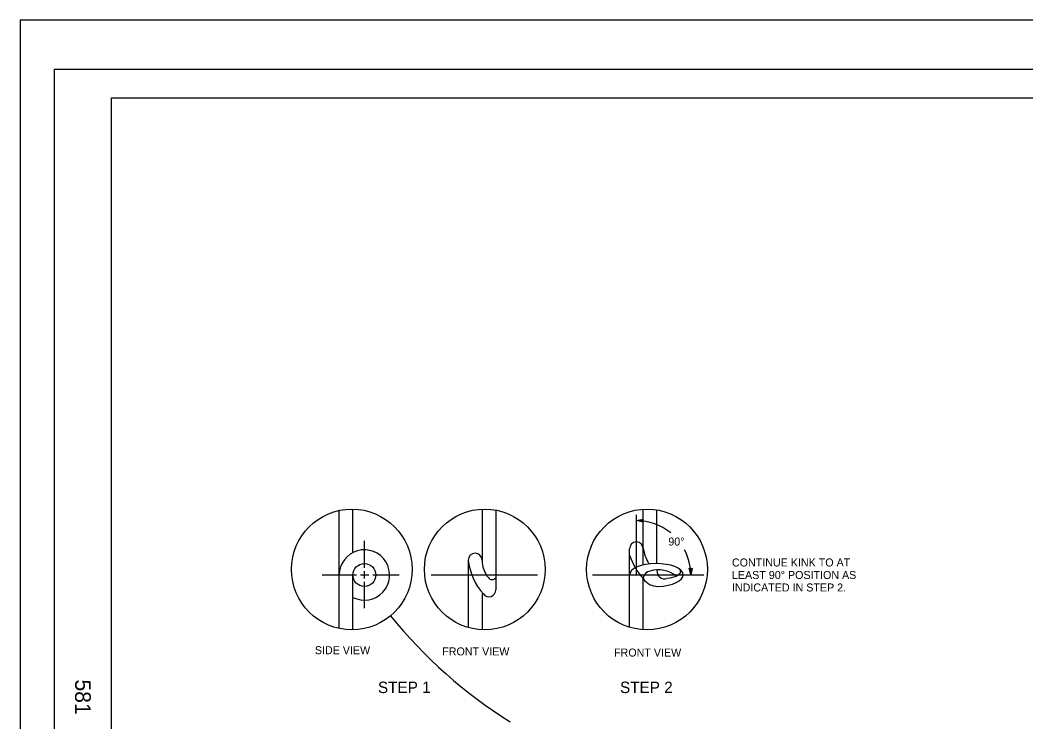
# Model space of a CAD drawing. Extents: x -894 to 866, y -472 to 714.
# Drawn here: x -894 to -14, y 100 to 714 of the extents above; entities that cross this region are included whole.
import ezdxf

# ---------------------------------------------------------------- set-up
doc = ezdxf.new("R2010")
doc.units = 0
for name, color, linetype in [('56 Stage 3 Anno', 7, 'Continuous'), ('57 Undefined', 7, 'Continuous'), ('60 Nongeo Data', 7, 'Continuous'), ('border_PLOTTING-ELEMENTS', 7, 'Continuous'), ('border_rw_22x34_Cut_Lines', 7, 'Continuous'), ('border_SHEET', 7, 'Continuous'), ('border_WITHIN-BORDER-anno', 7, 'Continuous')]:
    doc.layers.add(name, color=color, linetype=linetype)

msp = doc.modelspace()

# ---------------------------------------------------------------- linework, layer by layer
at = {"layer": '56 Stage 3 Anno'}
for p, q in [((-354.8, 228.2), (-354.8, 280.73)), ((-354.8, 275.73), (-348.8, 277.06)), ((-348.8, 274.39), (-354.8, 275.73)), ((-354.8, 275.73), (-354.8, 275.73)), ((-349.02, 274.74), (-353.42, 275.73)), ((-353.41, 275.73), (-349.04, 276.7)), ((-352.04, 275.73), (-349.22, 276.35)), ((-349.25, 275.1), (-352.04, 275.73)), ((-350.66, 275.73), (-349.45, 275.99)), ((-349.43, 275.45), (-350.66, 275.73)), ((-348.8, 277.06), (-349.6, 275.73)), ((-349.6, 275.73), (-348.8, 274.39)), ((-348.8, 277.06), (-348.8, 277.06)), ((-348.8, 274.39), (-348.8, 274.39)), ((-592.81, 234.36), (-592.81, 258.03)), ((-592.81, 225.1), (-592.81, 231.5)), ((-307.28, 228.2), (-308.61, 234.2)), ((-308.61, 234.2), (-308.61, 234.2)), ((-308.61, 234.2), (-307.28, 233.4)), ((-307.28, 229.59), (-308.25, 233.97)), ((-307.27, 230.96), (-307.9, 233.79)), ((-307.27, 232.34), (-307.54, 233.55)), ((-307.28, 233.4), (-305.94, 234.2)), ((-305.94, 234.2), (-307.28, 228.2)), ((-306.29, 233.98), (-307.28, 229.58)), ((-306.65, 233.75), (-307.27, 230.96)), ((-307, 233.57), (-307.27, 232.34)), ((-305.94, 234.2), (-305.94, 234.2)), ((-629.9, 228.2), (-599.84, 228.2)), ((-596.3, 228.2), (-588.95, 228.2)), ((-592.81, 199.27), (-592.81, 222.11)), ((-585.41, 228.2), (-562.49, 228.2)), ((-534.25, 228.2), (-441.44, 228.2)), ((-393.27, 228.2), (-295.83, 228.2)), ((-307.28, 228.2), (-307.28, 228.2))]:
    msp.add_line(p, q, dxfattribs=at)
for points in [[(-531.25, 228.2), (-511.25, 228.2)], [(-508.25, 228.2), (-504.25, 228.2)], [(-501.25, 228.2), (-481.25, 228.2)], [(-478.25, 228.2), (-474.25, 228.2)], [(-471.25, 228.2), (-451.25, 228.2)], [(-390.27, 228.2), (-370.27, 228.2)], [(-367.27, 228.2), (-363.27, 228.2)], [(-360.27, 228.2), (-340.27, 228.2)], [(-337.27, 228.2), (-333.27, 228.2)], [(-330.27, 228.2), (-301.28, 228.2)]]:
    msp.add_lwpolyline(points, dxfattribs=at)
for centre in [(-603.79, 233.05), (-487.5, 233.05), (-345.54, 233.05)]:
    msp.add_circle(centre, 52.8, dxfattribs=at)
for centre, radius, start, end in [((-354.8, 228.2), 47.53, 50.90841, 90), ((-354.8, 228.2), 47.53, 0, 27.50737), ((-238.09, 461.63), 427.29, 219.03906, 237.89313)]:
    msp.add_arc(centre, radius, start, end, dxfattribs=at)
at = {"layer": '60 Nongeo Data'}
for p, q in [((-614.81, 181.41), (-614.81, 284.69)), ((-602.81, 247.8), (-602.81, 285.84)), ((-489.91, 285.79), (-489.91, 241.2)), ((-477.91, 284.97), (-477.91, 215.2)), ((-348.88, 236.92), (-348.88, 285.74)), ((-336.88, 238.2), (-336.88, 285.14)), ((-360.88, 228.2), (-360.88, 251.2)), ((-501.91, 241.2), (-501.91, 182.26)), ((-602.81, 180.26), (-602.81, 228.2)), ((-360.88, 182.53), (-360.88, 228.2)), ((-348.88, 180.36), (-348.88, 225.7)), ((-489.91, 212.98), (-489.91, 180.31))]:
    msp.add_line(p, q, dxfattribs=at)
msp.add_lwpolyline([(-316.82, 233.04), (-316.3, 230.94), (-316.96, 229.11), (-320.1, 227.01), (-325.6, 225.44), (-328.11, 225.1)], dxfattribs=at)
msp.add_circle((-592.81, 228.2), 10, dxfattribs=at)
for centre, radius, start, end in [((-354.88, 251.2), 6, 0, 180), ((-592.81, 228.2), 22, 242.96431, 180), ((-495.91, 241.2), 6, 0, 180), ((-308.86, 258.49), 40.61, 189.46591, 210.26262), ((-449.31, 246.91), 52.91, 186.19458, 221.89725), ((-465.45, 241.42), 24.46, 180.52426, 219.50409), ((-310.05, 261.54), 53.2, 197.59353, 223.11924), ((-341.48, 224.18), 7.56, 101.09284, 168.36112), ((-335.52, 207.35), 25.35, 51.30468, 107.02375), ((-330.1, 231.59), 6.79, 175.46895, 286.97767), ((-481.09, 228.2), 3.99, 215.84087, 322.7888), ((-336.38, 233.06), 14.85, 212.66055, 271.38349), ((-483.91, 215.2), 6, 217.14878, 0)]:
    msp.add_arc(centre, radius, start, end, dxfattribs=at)
msp.add_ellipse((-337.38, 228.2), major_axis=(23.5, 0), ratio=0.425628, start_param=4.77037, end_param=9.424778, dxfattribs=at)
at = {"layer": 'border_PLOTTING-ELEMENTS'}
for points in [[(-894.04, -472.44), (865.96, -472.44), (865.96, 713.56), (-894.04, 713.56)], [(-864.04, 670.56), (835.96, 670.56), (835.96, -429.44), (-864.04, -429.44)]]:
    msp.add_lwpolyline(points, close=True, dxfattribs=at)
at = {"layer": 'border_rw_22x34_Cut_Lines'}
msp.add_lwpolyline([(-864.04, 670.56), (835.96, 670.56), (835.96, -429.44), (-864.04, -429.44)], close=True, dxfattribs=at)
at = {"layer": 'border_SHEET'}
for p, q in [((-814.04, 645.56), (810.96, 645.56)), ((-814.04, -404.44), (-814.04, 645.56))]:
    msp.add_line(p, q, dxfattribs=at)

# ---------------------------------------------------------------- texts
at = {"layer": '57 Undefined'}
for s, height, p in [('90°', 7, (-326.89, 253.93)), ('CONTINUE KINK TO AT', 7, (-271.22, 235.64)), ('LEAST 90° POSITION AS', 7, (-271.22, 224.7)), ('INDICATED IN STEP 2.', 7, (-271.22, 213.76)), ('SIDE VIEW', 7, (-636.14, 158.9)), ('FRONT VIEW', 7, (-524.71, 157.85)), ('FRONT VIEW', 7, (-374.37, 156.81)), ('STEP 1', 10, (-580.96, 124.9)), ('STEP 2', 10, (-369.16, 124.9))]:
    msp.add_text(s, height=height, dxfattribs=at).set_placement(p)
at = {"layer": 'border_WITHIN-BORDER-anno'}
msp.add_text('581', height=13.78, rotation=270, dxfattribs=at).set_placement((-845.95, 136.77))

doc.saveas('drawing.dxf')
